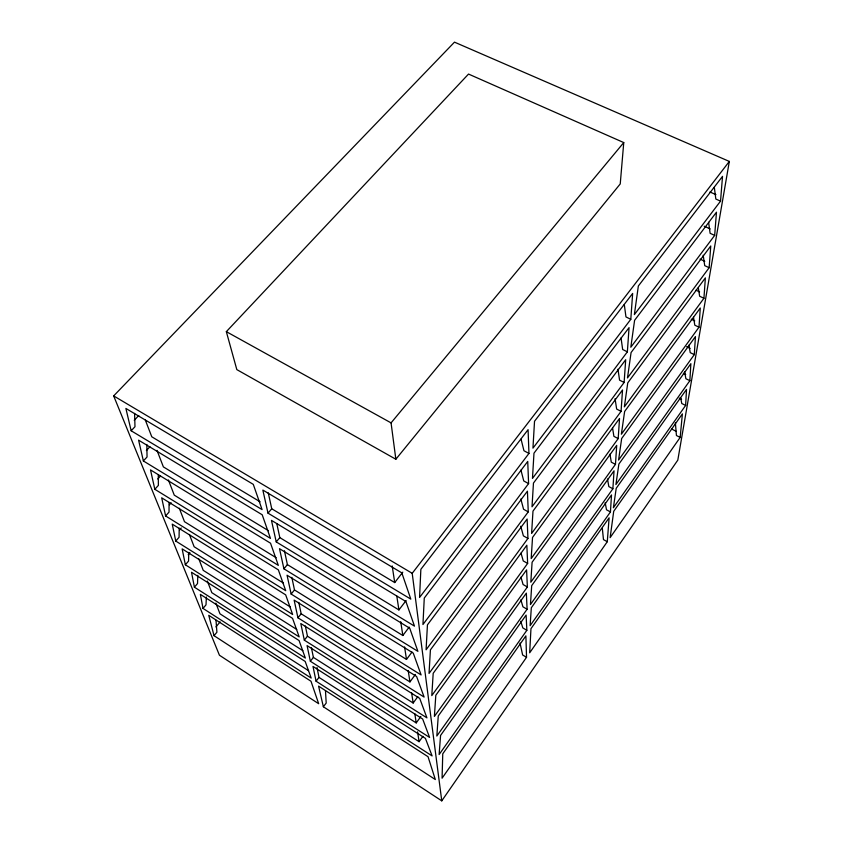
<?xml version="1.0" encoding="UTF-8"?>
<svg xmlns="http://www.w3.org/2000/svg" width="843" height="843" viewBox="0 0 843 843"><rect width="100%" height="100%" fill="white"/><g stroke="black" fill="none" stroke-linecap="round" stroke-linejoin="round"><path stroke-width="1.26" d="M169.064 502.396L169.032 512.112L165.607 515.948L285.714 590.69L278.348 569.847L161.698 497.834L165.607 515.948M179.211 528.108L179.074 537.297L175.766 541.069L292.647 614.494L285.672 594.852L172.225 524.104L175.766 541.069M188.779 552.376L188.558 561.08L185.355 564.778L299.191 636.908L292.563 618.372L182.141 548.867L185.355 564.778M197.82 575.316L197.515 583.567L194.417 587.192L305.356 658.067L299.065 640.532L191.509 572.249L194.417 587.192M206.377 597.023L206.008 604.852L203.005 608.414L311.183 678.067L305.198 661.449L200.371 594.368L203.005 608.414M685.622 405.451L686.518 389.403L616.222 488.297L613.388 507.749L685.622 405.451L681.766 403.502L680.67 397.875M689.859 380.688L690.87 363.681L618.878 464.071L615.917 484.525L689.859 380.688L685.896 378.718L684.579 371.584M610.437 511.933L611.512 494.936L531.322 607.761L530.11 625.685L610.437 511.933L606.486 509.773L605.19 502.576M694.305 354.629L695.443 336.589L621.67 438.508L618.572 460.046L694.305 354.629L690.238 352.637L688.921 345.124M612.882 488.771L614.041 470.826L531.701 585.653L530.447 604.547L612.882 488.771L608.825 486.59L607.508 479.024M615.464 464.367L616.707 445.367L532.102 562.249L530.805 582.207L615.464 464.367L611.291 462.154L609.963 454.187M618.193 438.592L619.531 418.455L532.534 537.444L531.185 558.551L618.193 438.592L613.894 436.347L612.555 427.949M621.07 411.342L622.524 389.961L532.987 511.1L531.596 533.461L621.07 411.342L616.654 409.066L615.063 398.707M698.995 327.2L700.27 308.022L624.631 411.479L621.375 434.208L698.995 327.2L694.811 325.187L693.494 317.242M624.126 382.469L625.696 359.729L533.461 483.071L532.017 506.801L624.126 382.469L619.573 380.161L617.961 369.213M627.361 351.847L629.057 327.621L533.977 453.186L532.47 478.424L627.361 351.847L622.661 349.508L621.038 337.895M630.806 319.297L632.65 293.438L534.525 421.258L532.955 448.149L630.806 319.297L625.959 316.926L624.305 304.608M703.937 298.264L705.37 277.874L627.761 382.87L624.347 406.874L703.937 298.264L699.637 296.23L698.32 287.832M709.153 267.705L710.754 245.977L631.08 352.532L627.487 377.938L709.153 267.705L704.727 265.65L703.199 255.26M607.287 541.722L609.11 517.823L530.964 628.678L529.678 652.819L607.287 541.722L603.472 539.615L602.323 528.276M714.674 235.387L716.466 212.194L634.6 320.298L630.817 347.232L714.674 235.387L710.122 233.311L708.605 222.278M720.533 201.14L722.525 176.356L638.351 285.998L634.368 314.608L720.533 201.14L715.823 199.043L714.327 187.325M623.757 142.572L620.237 183.932L395.852 459.245L236.82 369.613L226.335 331.657L468.529 74.068L623.757 142.572L391.068 422.88L395.852 459.245M680.164 437.422L682.387 413.871L613.715 511.29L610.142 537.634L680.164 437.422L676.434 435.504L675.38 422.807M729.332 161.424L677.804 460.13L441.764 800.85L219.433 655.232L113.668 395.904L454.482 42.15L729.332 161.424L412.206 573.314L441.764 800.85M526.538 657.308L442.08 778.205L442.754 753.811L525.884 635.875L526.538 657.308L522.628 654.969L520.036 643.083M526.854 630.301L439.129 754.538L440.573 735.433L526.106 615.095L526.854 630.301L522.797 627.898L520.784 621.259M527.107 609.247L436.832 736.034L438.265 715.96L526.338 593.124L527.107 609.247L522.934 606.812L520.869 599.816M527.37 586.991L434.387 716.424L435.81 695.285L526.59 569.868L527.37 586.991L523.082 584.515L520.953 577.128M317.01 667.53L319.002 677.403L419.087 741.671L422.923 736.318M527.644 563.43L431.795 695.591L433.197 673.294L526.843 545.21L527.644 563.43L523.229 560.901L521.037 553.103M311.415 647.719L313.396 657.392L416.221 722.904L420.847 716.508M305.335 625.949L307.463 636.212L413.175 703.02L417.822 696.645M527.939 538.435L429.034 673.42L430.415 649.869L527.128 519.025L527.939 538.435L523.387 535.863L520.753 526.211M298.78 602.366L301.172 613.778L409.94 681.903L415.409 674.484M528.255 511.88L426.084 649.784L427.443 624.842L527.423 491.153L528.255 511.88L523.566 509.256L520.848 499.024M291.826 577.339L294.492 589.952L406.495 659.437L412.006 652.06M528.593 483.597L422.944 624.526L424.271 598.066L527.739 461.427L528.593 483.597L523.745 480.942L520.942 470.057M284.428 550.721L287.389 564.61L402.838 635.506L409.171 627.108M528.951 453.439L419.572 597.476L420.857 569.331L528.076 429.667L528.951 453.439L523.946 450.731L521.048 439.14M323.364 706.761L318.591 686.139L428.033 756.698L435.325 779.533L323.364 706.761L326.199 703.062L325.482 690.796M276.799 523.619L279.823 537.613L398.918 609.932L406.105 600.532M316.062 681.197L312.995 666.444L425.42 738.394L432.111 755.918L316.062 681.197L319.002 677.403M268.285 492.913L271.741 508.772L394.724 582.566L402.796 572.155M310.361 661.26L307.073 645.612L422.659 718.995L429.603 737.446L310.361 661.26L313.396 657.392M304.323 640.164L300.793 623.546L419.719 698.394L426.937 717.867L304.323 640.164L307.463 636.212M297.937 617.803L294.133 600.121L416.6 676.486L424.113 697.066L297.937 617.803L301.172 613.778M291.141 594.062L287.052 575.221L413.27 653.135L421.11 674.937L291.141 594.062L294.492 589.952M283.922 568.814L279.507 548.688L409.719 628.204L417.896 651.344L283.922 568.814L287.389 564.61M214.027 635.685L208.758 615.316L310.993 681.239L318.665 703.705L214.027 635.685L216.914 632.218L215.998 620.195M215.934 626.918L220.128 621.881M276.23 541.901L271.457 520.363L405.915 601.523L414.471 626.128L276.23 541.901L279.823 537.613M268.011 513.155L262.837 490.057L401.826 572.882L410.804 599.12L268.011 513.155L271.741 508.772M188.21 554.715L189.938 552.734M179.517 529.952L181.256 527.981M169.401 504.757L171.15 502.807M154.827 489.298L150.507 469.909L270.54 543.208L278.327 565.368L154.827 489.298L158.379 485.389L158.294 475.083M157.799 478.993L160.444 476.095M143.373 460.963L138.6 440.172L262.205 514.778L270.466 538.392L143.373 460.963L147.051 456.98L146.819 444.461M146.387 450.573L149.949 446.727M131.16 430.773L125.892 408.444L253.29 484.367L262.068 509.583L131.16 430.773L134.985 426.716L134.585 413.397M134.248 420.299L138.758 415.515M709.954 191.983L715.96 194.649M704.2 226.209L710.196 228.938M700.017 259.107L704.769 261.309M696.044 290.224L699.616 291.91M691.207 319.191L694.748 320.898M686.624 346.663L690.132 348.38M683.367 373.301L685.728 374.471M679.216 398.117L681.565 399.297M671.555 428.961L676.191 431.342M226.335 331.657L391.068 422.88M113.668 395.904L412.206 573.314M260.15 501.817L151.772 436.79L145.302 419.983M268.474 530.711L163.373 466.896L156.998 450.352M276.198 557.739L174.259 495.136L168.41 479.962M283.501 583.135L184.491 521.701L179.296 508.213M290.361 607.002L194.132 546.738L189.401 534.451M296.757 629.458L203.237 570.353L198.769 558.761M302.848 650.67L211.835 592.682L207.336 580.996M308.591 670.722L219.981 613.83L215.871 603.145M392.185 565.938L394.724 582.566M396.79 596.043L398.918 609.932M400.72 621.712L402.838 635.506M404.577 646.918L406.495 659.437M408.202 670.564L409.94 681.903M411.605 692.809L413.175 703.02M414.819 713.789L416.221 722.904M417.58 731.84L419.087 741.671"/></g></svg>
